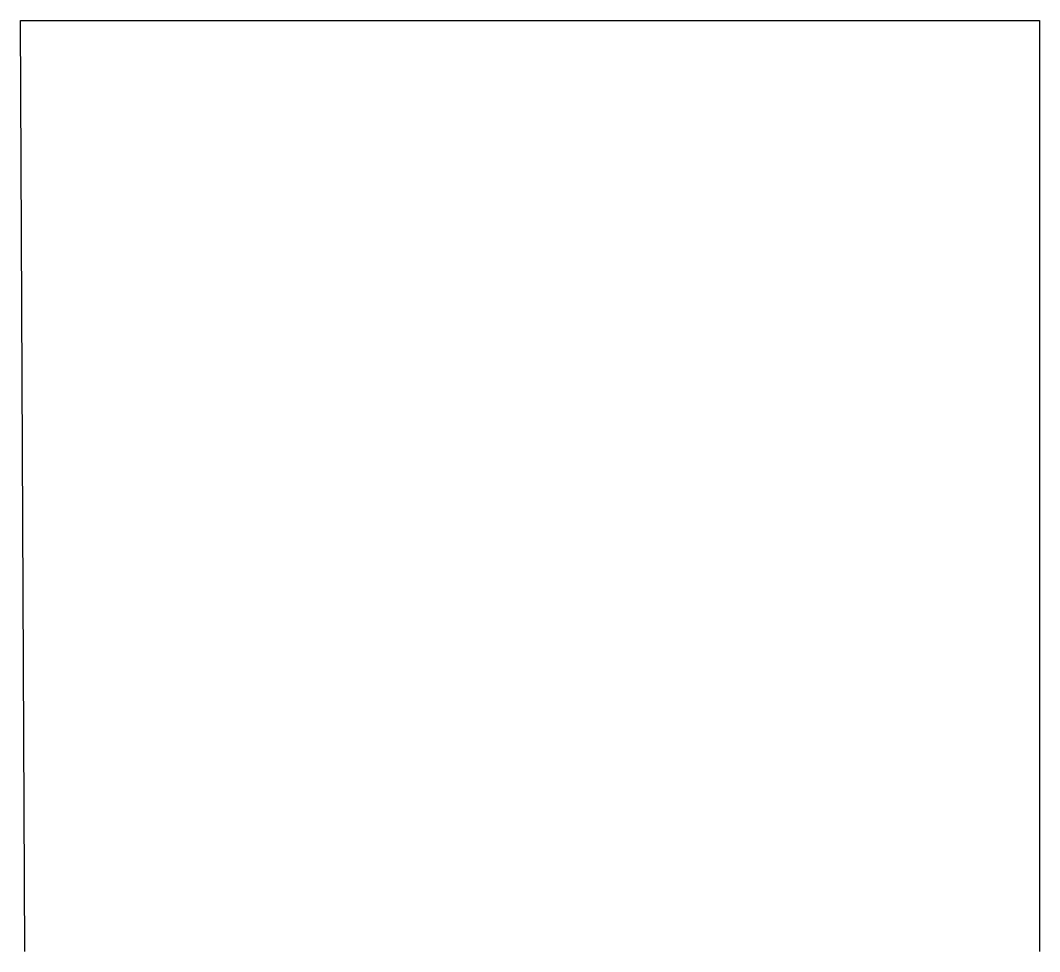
# Model space of a CAD drawing. Header units: inches. Extents: x 28 to 148, y 20 to 129.
import ezdxf

# ---------------------------------------------------------------- set-up
doc = ezdxf.new("R2010")
doc.units = ezdxf.units.IN
doc.header["$MEASUREMENT"] = 0

msp = doc.modelspace()

# ---------------------------------------------------------------- linework, layer by layer
for p, q in [((27.71, 129.25, 44.87), (147.71, 129.25, 44.86)), ((28.23, 19.63, 44.86), (27.71, 129.25, 44.87)), ((147.71, 129.25, 44.86), (147.71, 19.63, 44.86))]:
    msp.add_line(p, q)

doc.saveas('drawing.dxf')
